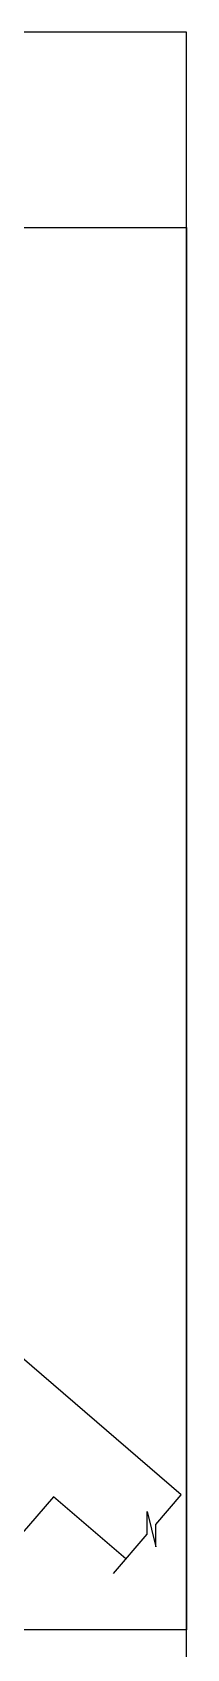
# Model space of a CAD drawing. Header units: millimetres. Extents: x 2061841 to 105821645, y -77612 to 48520811.
# Drawn here: x 105375171 to 105376170, y 48470598 to 48481086 of the extents above; entities that cross this region are included whole.
import ezdxf

# ---------------------------------------------------------------- set-up
doc = ezdxf.new("R2010")
doc.units = ezdxf.units.MM
doc.header["$LTSCALE"] = 10
doc.header["$MEASUREMENT"] = 0
for name, color, linetype in [('BORDER', 5, 'Continuous'), ('DIM', 8, 'Continuous'), ('S-OPENING', 6, 'Continuous'), ('SHEET-TEXT', 7, 'Continuous')]:
    doc.layers.add(name, color=color, linetype=linetype)

# ---------------------------------------------------------------- blocks, each defined once
blk = doc.blocks.new('TOWER-A TYPICAL FLOOR FRAMING PLAN N')
at = {"layer": 'BORDER', "elevation": 101.1}
blk.add_lwpolyline([(102529069.4, 48519700.4), (102613169.4, 48519700.4), (102613169.4, 48579100.4), (102529069.4, 48579100.4)], close=True, dxfattribs=at)
at = {"layer": 'BORDER', "color": 5, "elevation": 101.1}
blk.add_lwpolyline([(102601669.4, 48577833.4), (102613169.4, 48577833.4), (102613169.4, 48568734.9), (102601669.4, 48568734.9)], close=True, dxfattribs=at)
at = {"layer": 'DIM'}
blk.add_line((102612969.3, 48569419.2, 101.1), (102613134.3, 48569611, 101.1), dxfattribs=at)
at = {"layer": 'SHEET-TEXT'}
blk.add_line((102612695, 48569100.4, 101.1), (102612914.6, 48569355.6, 101.1), dxfattribs=at)
at = {"layer": 'SHEET-TEXT', "ltscale": 51, "elevation": 101.1}
for points in [[(102613134.3, 48569611), (102609402.9, 48572829.5)], [(102612307.6, 48569598.8), (102611737.6, 48568938)], [(102612776.1, 48569194.6), (102612307.6, 48569598.8)]]:
    blk.add_lwpolyline(points, dxfattribs=at)
at = {"layer": 'SHEET-TEXT', "elevation": 101.1}
blk.add_lwpolyline([(102612914.6, 48569355.6), (102612914.6, 48569503.6), (102612970.9, 48569274.3), (102612969.3, 48569419.2)], dxfattribs=at)

msp = doc.modelspace()

# ---------------------------------------------------------------- block references
at = {"layer": 'S-OPENING'}
msp.add_blockref('TOWER-A TYPICAL FLOOR FRAMING PLAN N', (2763000.3, -98014.7), dxfattribs=at)

doc.saveas('drawing.dxf')
